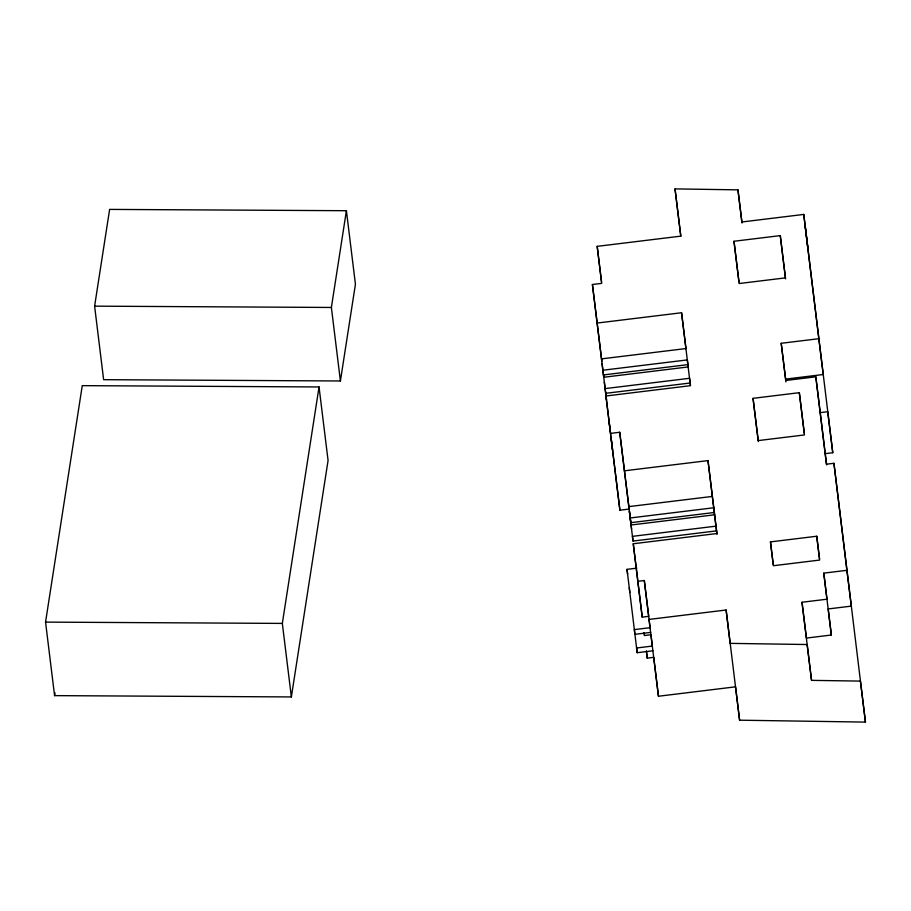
<?xml version="1.0" encoding="UTF-8"?>
<svg xmlns="http://www.w3.org/2000/svg" width="911" height="911" viewBox="0 0 911 911"><rect width="100%" height="100%" fill="white"/><g stroke="black" fill="none" stroke-linecap="round" stroke-linejoin="round"><path stroke-width="1.37" d="M45.55 622.111L82.263 385.649L319.044 386.959L328.074 460.476L291.361 696.938L54.58 695.628L45.55 622.111L282.33 623.409L319.044 386.959M94.607 306.153L109.627 209.405L346.408 210.714L355.427 284.232L340.407 380.98L103.626 379.682L94.607 306.153L331.388 307.462L346.408 210.714M54.58 695.628L55.013 692.827M826.619 464.917L825.252 453.644L832.768 452.721L803.753 214.427L741.85 221.988L737.956 189.852L675.028 188.896L680.756 236.143L597.183 246.357L601.67 283.378L592.412 284.505L606.521 399.883M780.271 235.619L785.396 277.878L739.117 283.537L733.993 241.267L780.271 235.619L785.589 278.88M597.081 323.063L681.565 312.746L685.972 348.56L601.476 358.877M785.931 381.868L781.205 343.288L818.83 338.698L803.753 214.427M602.854 370.23L687.35 359.913L688.226 366.939L603.742 377.256L602.057 363.591M603.435 374.945L687.919 364.628M605.12 388.61L689.604 378.293L690.492 385.433M605.69 393.324L690.185 383.007M785.715 380.491L815.823 376.812L825.252 453.644M799.323 392.675L804.459 434.946L758.168 440.594L753.044 398.335L799.323 392.675L804.299 433.215M610.472 433.385L619.731 432.258L629.171 509.078L619.901 510.206L605.929 396L690.424 385.683L681.565 312.746M820.219 412.637L827.735 411.715L832.768 452.721M716.604 530.862L633.02 541.066L624.411 470.805L707.995 460.602L716.456 529.678M739.595 720.191L735.553 686.826L658.459 696.243L649.031 619.423L726.113 610.006L739.595 720.191L865.45 722.104L833.941 463.289L826.425 464.2L815.823 376.812M628.806 506.618L712.391 496.415M630.184 517.972L713.768 507.769M630.765 522.686L714.349 512.483M714.645 514.795L631.061 524.998L629.387 511.333M716.023 526.148L632.439 536.351L633.02 541.066M642.221 617.134L637.814 581.32L644.305 580.523L648.712 616.337L642.221 617.134L633.259 543.753L716.843 533.539L707.995 460.602M816.746 536.237L819.638 560.071L773.359 565.72L770.467 541.886L816.746 536.237L819.524 558.853M652.925 650.784L637.165 652.709L627.019 569.352L636.857 568.145M865.45 722.104L860.417 681.098L811.542 680.358L802.01 602.251L826.949 599.21L823.783 573.133L846.923 570.309L833.941 463.289M650.09 627.69L634.329 629.615L634.91 634.329L650.659 632.405M644.476 635.514L644.134 632.735L644.476 635.514L650.966 634.728L652.344 646.07L636.584 647.994L637.165 652.709M846.923 570.309L851.318 606.122L828.179 608.947L831.344 635.024L806.406 638.076L802.01 602.251M647.254 658.141L646.411 651.183L647.254 658.141L653.745 657.343L658.459 696.243M818.83 338.698L823.225 374.512L785.601 379.113L781.205 343.288M823.783 573.133L831.344 635.024M811.542 680.358L807.135 644.532L730.167 643.371L726.113 610.006M737.956 189.852L742.032 223.036M733.993 241.267L738.969 281.806M753.044 398.335L758.362 441.596M770.467 541.886L773.245 564.513M675.028 188.896L680.847 236.268M597.183 246.357L601.579 282.171M629.399 511.173L631.596 529.075M633.259 543.753L637.654 579.567M592.412 284.505L601.841 361.325M604.312 381.971L610.336 431.825M610.905 436.54L612.591 450.205M627.019 569.352L627.599 574.067M629.273 587.732L629.854 592.446M331.388 307.462L340.407 380.98M282.33 623.409L291.361 696.938M805.278 226.623L808.148 250.24M716.536 530.134L717.048 534.358M644.305 580.523L649.93 626.426M619.731 432.258L624.411 470.805M608.958 420.472L610.757 435.276M611.213 438.851L619.901 510.206"/></g></svg>
